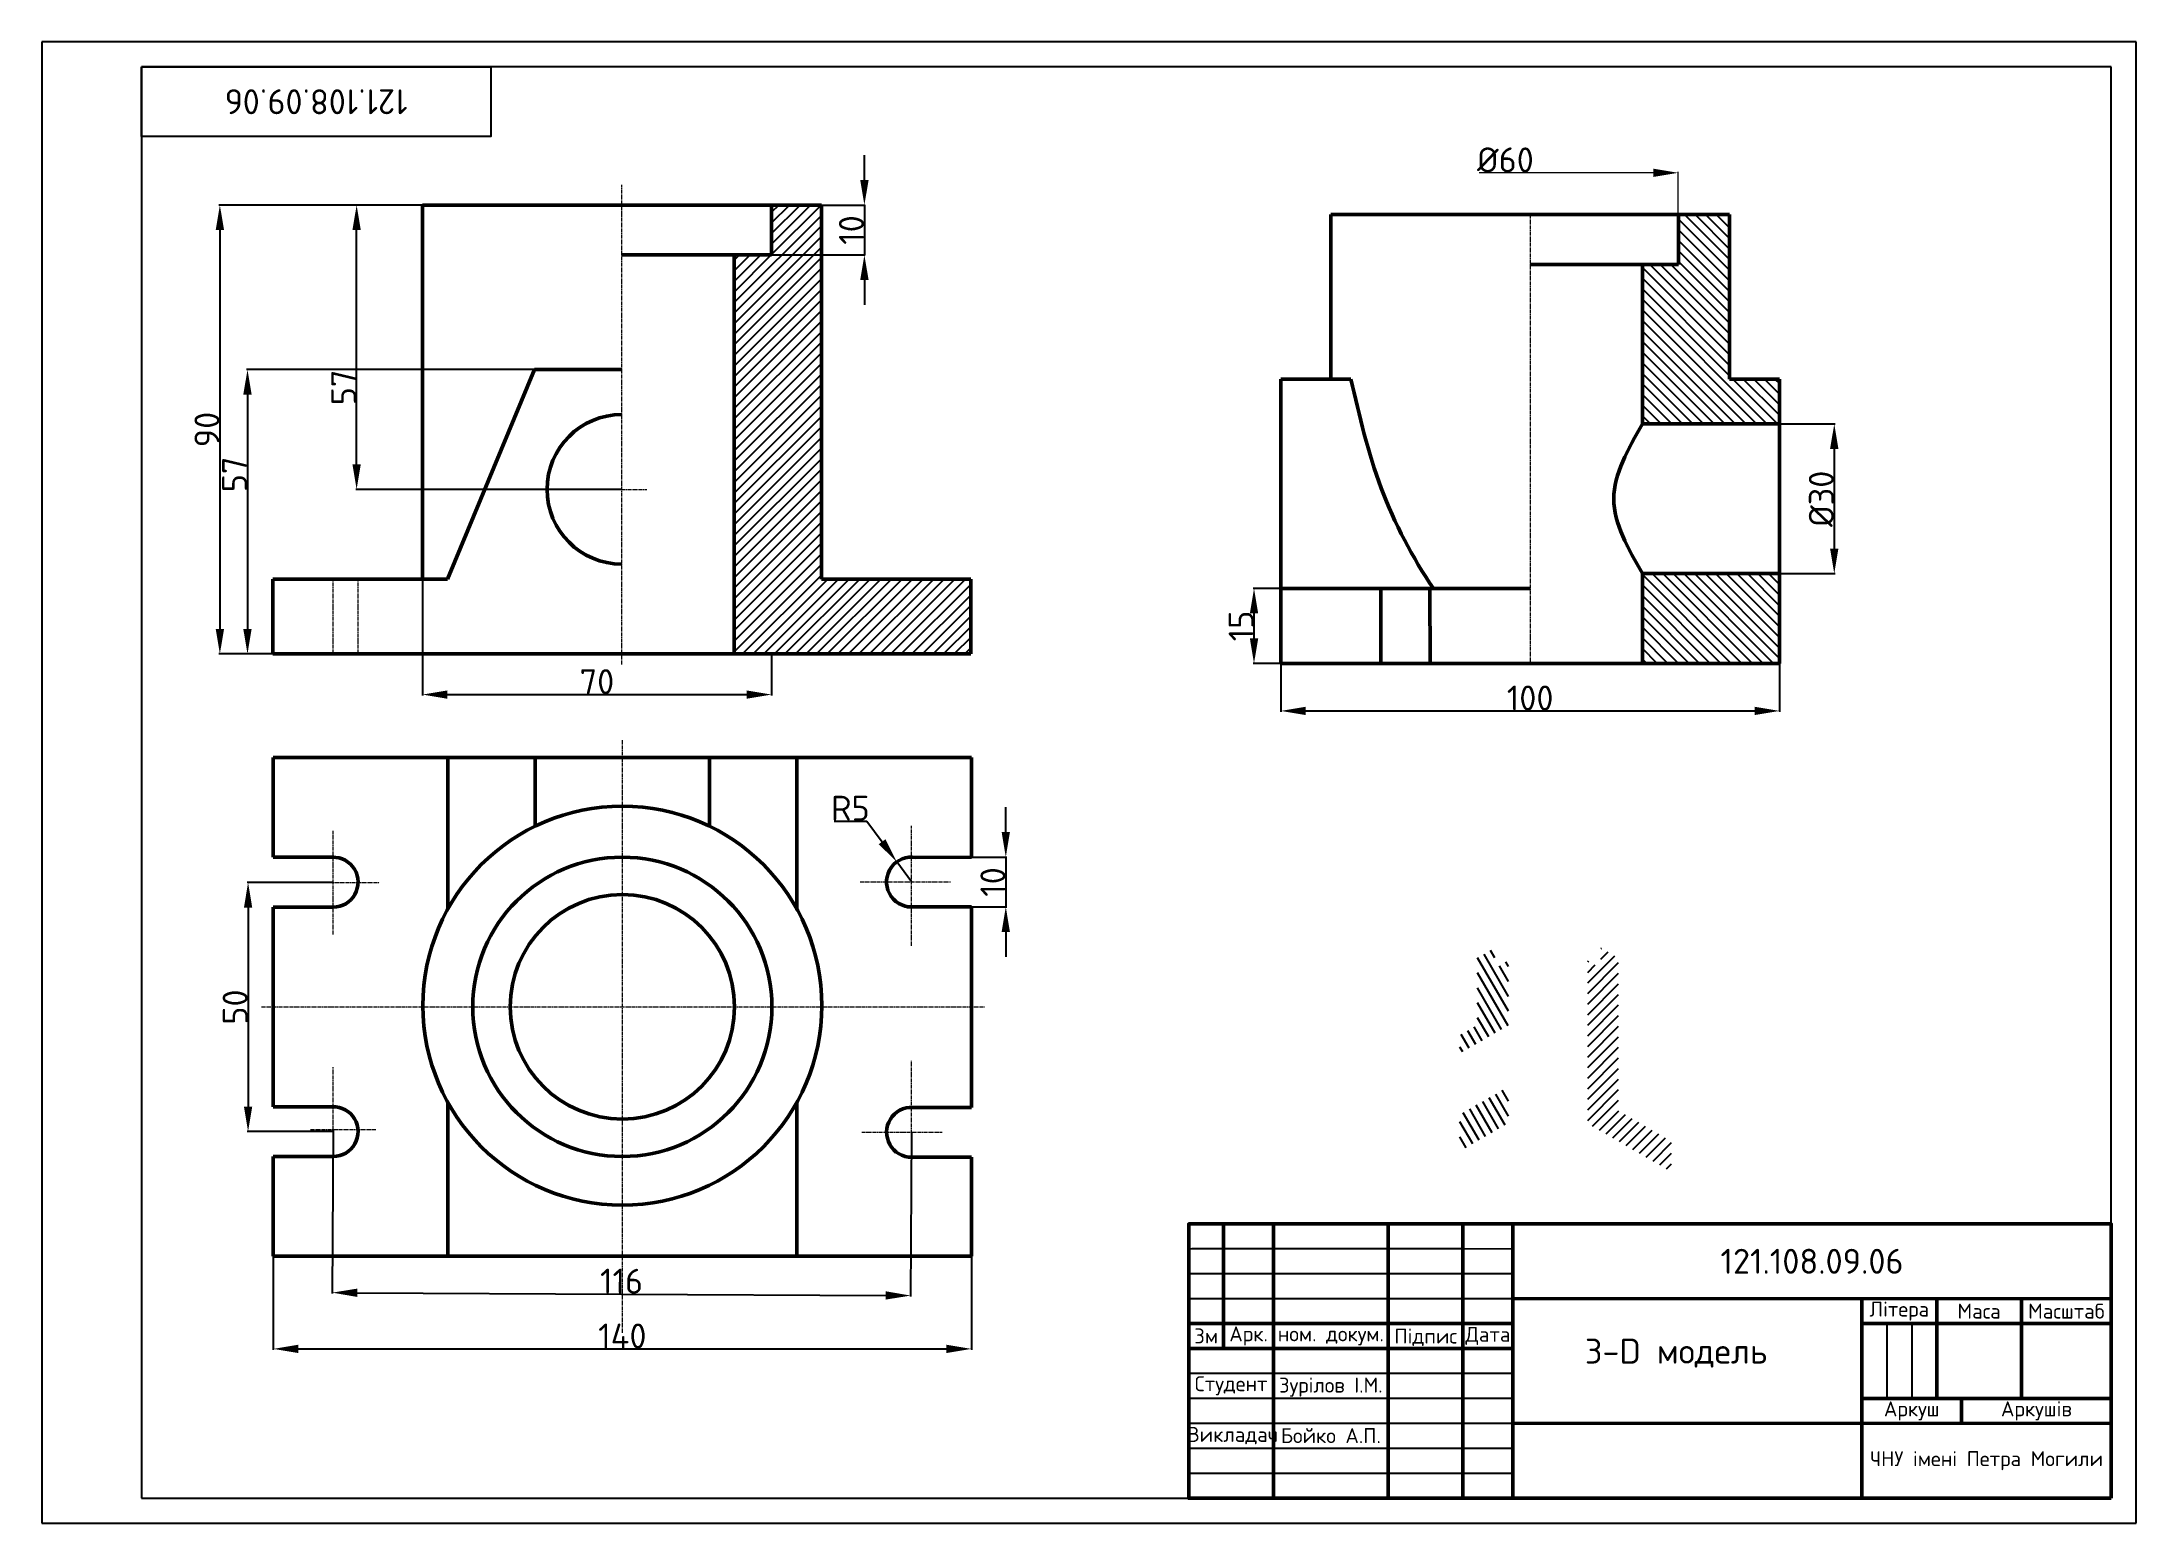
# Paper-space layout 'Layout2' of a CAD drawing. Header units: inches, sheet in millimetres. Extents: x -8 to 412, y -20 to 277.
import ezdxf

# ---------------------------------------------------------------- set-up
doc = ezdxf.new("R2010")
doc.units = ezdxf.units.IN
doc.header["$MEASUREMENT"] = 0
doc.linetypes.add('CENTER2', pattern=[1.125, 0.75, -0.125, 0.125, -0.125])
for name, color, linetype, lineweight in [('MD_Hatching', 7, 'Continuous', 25), ('Контур', 10, 'Continuous', 50), ('Осі', 160, 'CENTER2', 15), ('Розмір', 119, 'Continuous', 15)]:
    doc.layers.add(name, color=color, linetype=linetype, lineweight=lineweight)
doc.styles.get("Standard").update_dxf_attribs({"font": 'isocpeur.ttf', "height": 5})
doc.dimstyles.get("Standard").update_dxf_attribs({"dimtxt": 5, "dimasz": 5, "dimexe": 0.18, "dimexo": 0.0625, "dimgap": 0.09, "dimtad": 1, "dimtoh": 1, "dimdec": 0, "dimzin": 0, "dimdsep": 46, "dimtxsty": 'Standard', "dimcen": 0.09, "dimadec": 0, "dimazin": 0, "dimtfac": 1, "dimtdec": 0, "dimtmove": 0, "dimatfit": 3, "dimfxl": 1, "dimtolj": 1, "dimtzin": 0, "dimarcsym": 0})

# ---------------------------------------------------------------- blocks, each defined once
blk = doc.blocks.new('*D11')
at = {"layer": 'Defpoints', "color": 0, "transparency": 16777216}
for p in [(68.82, 244.24), (28.19, 154.24), (68.82, 154.24)]:
    blk.add_point(p, dxfattribs=at)
at = {"layer": 'Розмір', "color": 0, "lineweight": -2, "transparency": 16777216}
for p, q in [((68.76, 244.24), (28.01, 244.24)), ((28.19, 239.24), (28.19, 159.24)), ((68.76, 154.24), (28.01, 154.24))]:
    blk.add_line(p, q, dxfattribs=at)
at = {"layer": 'Розмір', "color": 0, "transparency": 16777216}
for points in [[(27.36, 239.24), (29.03, 239.24), (28.19, 244.24)], [(27.36, 159.24), (29.03, 159.24), (28.19, 154.24)]]:
    blk.add_solid(points, dxfattribs=at)
at = {"layer": 'Розмір', "color": 0, "transparency": 16777216, "insert": (25.6, 199.24), "char_height": 5, "attachment_point": 5, "rotation": 90}
blk.add_mtext('\\A1;90', dxfattribs=at)
blk = doc.blocks.new('*D12')
at = {"layer": 'Defpoints', "color": 0, "transparency": 16777216}
for p in [(55.62, 244.24), (108.82, 244.24), (108.82, 187.24)]:
    blk.add_point(p, dxfattribs=at)
at = {"layer": 'Розмір', "color": 0, "lineweight": -2, "transparency": 16777216}
for p, q in [((108.76, 244.24), (55.44, 244.24)), ((55.61, 192.24), (55.62, 239.24)), ((108.76, 187.24), (55.43, 187.24))]:
    blk.add_line(p, q, dxfattribs=at)
at = {"layer": 'Розмір', "color": 0, "transparency": 16777216}
for points in [[(54.78, 239.24), (56.45, 239.24), (55.62, 244.24)], [(54.78, 192.24), (56.45, 192.24), (55.61, 187.24)]]:
    blk.add_solid(points, dxfattribs=at)
at = {"layer": 'Розмір', "color": 0, "transparency": 16777216, "insert": (53.02, 207.67), "char_height": 5, "attachment_point": 5, "rotation": 89.9997}
blk.add_mtext('\\A1;57', dxfattribs=at)
blk = doc.blocks.new('*D14')
at = {"layer": 'Defpoints', "color": 0, "transparency": 16777216}
for p in [(108.82, 211.24), (33.73, 154.24), (108.82, 154.24)]:
    blk.add_point(p, dxfattribs=at)
at = {"layer": 'Розмір', "color": 0, "lineweight": -2, "transparency": 16777216}
for p, q in [((108.76, 211.24), (33.55, 211.24)), ((33.73, 206.24), (33.73, 159.24)), ((108.76, 154.24), (33.55, 154.24))]:
    blk.add_line(p, q, dxfattribs=at)
at = {"layer": 'Розмір', "color": 0, "transparency": 16777216}
for points in [[(32.89, 206.24), (34.56, 206.24), (33.73, 211.24)], [(32.89, 159.24), (34.56, 159.24), (33.73, 154.24)]]:
    blk.add_solid(points, dxfattribs=at)
at = {"layer": 'Розмір', "color": 0, "transparency": 16777216, "insert": (31.14, 190.23), "char_height": 5, "attachment_point": 5, "rotation": 90}
blk.add_mtext('\\A1;57', dxfattribs=at)
blk = doc.blocks.new('*D15')
at = {"layer": 'Defpoints', "color": 0, "transparency": 16777216}
for p in [(138.82, 244.24), (138.82, 234.24), (157.45, 234.24)]:
    blk.add_point(p, dxfattribs=at)
at = {"layer": 'Розмір', "color": 0, "lineweight": -2, "transparency": 16777216}
for p, q in [((157.45, 249.24), (157.45, 254.24)), ((138.88, 244.24), (157.63, 244.24)), ((157.45, 244.24), (157.45, 234.24)), ((138.88, 234.24), (157.63, 234.24)), ((157.45, 229.24), (157.45, 224.24))]:
    blk.add_line(p, q, dxfattribs=at)
at = {"layer": 'Розмір', "color": 0, "transparency": 16777216}
for points in [[(156.62, 249.24), (158.29, 249.24), (157.45, 244.24)], [(156.62, 229.24), (158.29, 229.24), (157.45, 234.24)]]:
    blk.add_solid(points, dxfattribs=at)
at = {"layer": 'Розмір', "color": 0, "transparency": 16777216, "insert": (154.86, 239.24), "char_height": 5, "attachment_point": 5, "rotation": 90}
blk.add_mtext('\\A1;10', dxfattribs=at)
blk = doc.blocks.new('*D16')
at = {"layer": 'Defpoints', "color": 0, "transparency": 16777216}
for p in [(235.59, 167.35), (240.97, 167.35), (240.97, 152.35)]:
    blk.add_point(p, dxfattribs=at)
at = {"layer": 'Розмір', "color": 0, "lineweight": -2, "transparency": 16777216}
for p, q in [((240.91, 167.35), (235.41, 167.35)), ((235.59, 157.35), (235.59, 162.35)), ((240.91, 152.35), (235.41, 152.35))]:
    blk.add_line(p, q, dxfattribs=at)
at = {"layer": 'Розмір', "color": 0, "transparency": 16777216}
for points in [[(234.76, 162.35), (236.43, 162.35), (235.59, 167.35)], [(234.76, 157.35), (236.43, 157.35), (235.59, 152.35)]]:
    blk.add_solid(points, dxfattribs=at)
at = {"layer": 'Розмір', "color": 0, "transparency": 16777216, "insert": (233, 159.85), "char_height": 5, "attachment_point": 5, "rotation": 90}
blk.add_mtext('\\A1;15', dxfattribs=at)
blk = doc.blocks.new('*D17')
at = {"layer": 'Defpoints', "color": 0, "transparency": 16777216}
for p in [(340.97, 200.35), (340.97, 170.35), (351.96, 170.35)]:
    blk.add_point(p, dxfattribs=at)
at = {"layer": 'Розмір', "color": 0, "lineweight": -2, "transparency": 16777216}
for p, q in [((341.03, 200.35), (352.14, 200.35)), ((351.96, 195.35), (351.96, 175.35)), ((341.03, 170.35), (352.14, 170.35))]:
    blk.add_line(p, q, dxfattribs=at)
at = {"layer": 'Розмір', "color": 0, "transparency": 16777216}
for points in [[(351.12, 195.35), (352.79, 195.35), (351.96, 200.35)], [(351.12, 175.35), (352.79, 175.35), (351.96, 170.35)]]:
    blk.add_solid(points, dxfattribs=at)
at = {"layer": 'Розмір', "color": 0, "transparency": 16777216, "insert": (349.37, 185.35), "char_height": 5, "attachment_point": 5, "rotation": 90}
blk.add_mtext('\\A1;%%C30', dxfattribs=at)
blk = doc.blocks.new('*D18')
at = {"layer": 'Defpoints', "color": 0, "transparency": 16777216}
for p in [(240.97, 152.35), (340.97, 152.35), (340.97, 142.81)]:
    blk.add_point(p, dxfattribs=at)
at = {"layer": 'Розмір', "color": 0, "lineweight": -2, "transparency": 16777216}
for p, q in [((240.97, 152.28), (240.97, 142.63)), ((340.97, 152.28), (340.97, 142.63)), ((245.97, 142.81), (335.97, 142.81))]:
    blk.add_line(p, q, dxfattribs=at)
at = {"layer": 'Розмір', "color": 0, "transparency": 16777216}
for points in [[(245.97, 143.65), (245.97, 141.98), (240.97, 142.81)], [(335.97, 143.65), (335.97, 141.98), (340.97, 142.81)]]:
    blk.add_solid(points, dxfattribs=at)
at = {"layer": 'Розмір', "color": 0, "transparency": 16777216, "insert": (290.97, 145.4), "char_height": 5, "attachment_point": 5}
blk.add_mtext('\\A1;100', dxfattribs=at)
blk = doc.blocks.new('*D19')
at = {"layer": 'Defpoints', "color": 0, "transparency": 16777216}
for p in [(50.91, 108.39), (33.85, 58.46), (50.91, 58.46)]:
    blk.add_point(p, dxfattribs=at)
at = {"layer": 'Розмір', "color": 0, "lineweight": -2, "transparency": 16777216}
for p, q in [((50.85, 108.39), (33.67, 108.39)), ((33.85, 103.39), (33.85, 63.46)), ((50.85, 58.46), (33.67, 58.46))]:
    blk.add_line(p, q, dxfattribs=at)
at = {"layer": 'Розмір', "color": 0, "transparency": 16777216}
for points in [[(33.02, 103.39), (34.68, 103.39), (33.85, 108.39)], [(33.02, 63.46), (34.68, 63.46), (33.85, 58.46)]]:
    blk.add_solid(points, dxfattribs=at)
at = {"layer": 'Розмір', "color": 0, "transparency": 16777216, "insert": (31.26, 83.43), "char_height": 5, "attachment_point": 5, "rotation": 90}
blk.add_mtext('\\A1;50', dxfattribs=at)
blk = doc.blocks.new('*D20')
at = {"layer": 'Defpoints', "color": 0, "transparency": 16777216}
for p in [(178.91, 113.51), (178.91, 103.51), (185.81, 103.51)]:
    blk.add_point(p, dxfattribs=at)
at = {"layer": 'Розмір', "color": 0, "lineweight": -2, "transparency": 16777216}
for p, q in [((185.81, 118.51), (185.81, 123.51)), ((178.97, 113.51), (185.99, 113.51)), ((185.81, 113.51), (185.81, 103.51)), ((178.97, 103.51), (185.99, 103.51)), ((185.81, 98.51), (185.81, 93.51))]:
    blk.add_line(p, q, dxfattribs=at)
at = {"layer": 'Розмір', "color": 0, "transparency": 16777216}
for points in [[(184.98, 118.51), (186.64, 118.51), (185.81, 113.51)], [(184.98, 98.51), (186.64, 98.51), (185.81, 103.51)]]:
    blk.add_solid(points, dxfattribs=at)
at = {"layer": 'Розмір', "color": 0, "transparency": 16777216, "insert": (183.22, 108.51), "char_height": 5, "attachment_point": 5, "rotation": 90}
blk.add_mtext('\\A1;10', dxfattribs=at)
blk = doc.blocks.new('*D21')
at = {"layer": 'Defpoints', "color": 0, "transparency": 16777216}
for p in [(163.95, 112.54), (166.9, 108.51)]:
    blk.add_point(p, dxfattribs=at)
at = {"layer": 'Розмір', "color": 0, "lineweight": -2, "transparency": 16777216}
for p, q in [((151.38, 120.72), (157.97, 120.72)), ((157.97, 120.72), (161, 116.58)), ((166.9, 108.51), (163.95, 112.54))]:
    blk.add_line(p, q, dxfattribs=at)
at = {"layer": 'Розмір', "color": 0, "transparency": 16777216}
blk.add_solid([(161.67, 117.07), (160.32, 116.09), (163.95, 112.54)], dxfattribs=at)
at = {"layer": 'Розмір', "color": 0, "transparency": 16777216, "insert": (154.63, 123.31), "char_height": 5, "attachment_point": 5}
blk.add_mtext('\\A1;R5', dxfattribs=at)
blk = doc.blocks.new('*D23')
at = {"layer": 'Defpoints', "color": 0, "transparency": 16777216}
for p in [(68.82, 169.24), (138.82, 154.24), (138.82, 146.09)]:
    blk.add_point(p, dxfattribs=at)
at = {"layer": 'Розмір', "color": 0, "lineweight": -2, "transparency": 16777216}
for p, q in [((68.82, 169.18), (68.82, 145.91)), ((138.82, 154.18), (138.82, 145.91)), ((73.82, 146.09), (133.82, 146.09))]:
    blk.add_line(p, q, dxfattribs=at)
at = {"layer": 'Розмір', "color": 0, "transparency": 16777216}
for points in [[(73.82, 146.92), (73.82, 145.25), (68.82, 146.09)], [(133.82, 146.92), (133.82, 145.25), (138.82, 146.09)]]:
    blk.add_solid(points, dxfattribs=at)
at = {"layer": 'Розмір', "color": 0, "transparency": 16777216, "insert": (103.82, 148.68), "char_height": 5, "attachment_point": 5}
blk.add_mtext('\\A1;70', dxfattribs=at)
blk = doc.blocks.new('*D24')
at = {"layer": 'Defpoints', "color": 0, "transparency": 16777216}
for p in [(50.91, 58.9), (166.9, 58.32), (166.73, 25.58)]:
    blk.add_point(p, dxfattribs=at)
at = {"layer": 'Розмір', "color": 0, "lineweight": -2, "transparency": 16777216}
for p, q in [((50.91, 58.84), (50.74, 25.99)), ((166.89, 58.26), (166.73, 25.4)), ((55.74, 26.15), (161.73, 25.61))]:
    blk.add_line(p, q, dxfattribs=at)
at = {"layer": 'Розмір', "color": 0, "transparency": 16777216}
for points in [[(55.75, 26.98), (55.74, 25.31), (50.74, 26.17)], [(161.73, 26.44), (161.73, 24.78), (166.73, 25.58)]]:
    blk.add_solid(points, dxfattribs=at)
at = {"layer": 'Розмір', "color": 0, "transparency": 16777216, "insert": (108.75, 28.47), "char_height": 5, "attachment_point": 5, "rotation": 359.7105}
blk.add_mtext('\\A1;116', dxfattribs=at)
blk = doc.blocks.new('*D25')
at = {"layer": 'Defpoints', "color": 0, "transparency": 16777216}
for p in [(38.91, 33.48), (178.91, 33.48), (178.91, 14.89)]:
    blk.add_point(p, dxfattribs=at)
at = {"layer": 'Розмір', "color": 0, "lineweight": -2, "transparency": 16777216}
for p, q in [((38.91, 33.41), (38.91, 14.71)), ((178.91, 33.41), (178.91, 14.71)), ((43.91, 14.89), (173.91, 14.89))]:
    blk.add_line(p, q, dxfattribs=at)
at = {"layer": 'Розмір', "color": 0, "transparency": 16777216}
for points in [[(43.91, 15.72), (43.91, 14.06), (38.91, 14.89)], [(173.91, 15.72), (173.91, 14.06), (178.91, 14.89)]]:
    blk.add_solid(points, dxfattribs=at)
at = {"layer": 'Розмір', "color": 0, "transparency": 16777216, "insert": (108.91, 17.48), "char_height": 5, "attachment_point": 5}
blk.add_mtext('\\A1;140', dxfattribs=at)

psp = doc.layouts.new('Layout2')

# ---------------------------------------------------------------- hatches: boundary and pattern name
at = {"layer": 'MD_Hatching'}
h = psp.add_hatch(dxfattribs=at)
h.set_pattern_fill('ANSI31', color=256, scale=12, style=0)
h.paths.add_polyline_path([(131.41, 154.24), (178.91, 154.24), (178.91, 169.24), (148.91, 169.24), (148.91, 244.24), (138.91, 244.24), (138.91, 234.24), (131.41, 234.24)], flags=0)
h = psp.add_hatch(dxfattribs=at)
h.set_pattern_fill('ANSI31', color=256, scale=12, angle=-270, style=0)
h.paths.add_polyline_path([(313.47, 152.35), (340.97, 152.35), (340.97, 170.35), (313.47, 170.35)], flags=0)
h.paths.add_polyline_path([(313.47, 200.35), (340.97, 200.35), (340.97, 209.35), (330.97, 209.35), (330.97, 242.35), (320.74, 242.35), (320.74, 232.35), (313.47, 232.35)], flags=0)
h = psp.add_hatch(dxfattribs=at)
h.set_pattern_fill('ANSI31', color=256, scale=12, angle=75, style=0)
h.paths.add_polyline_path([(286.61, 60.12), (286.61, 67.47), (276.89, 61.86), (276.89, 54.51)], flags=0)
h.paths.add_polyline_path([(280.42, 79.82), (276.89, 77.78), (276.89, 74.1), (286.61, 79.72), (286.61, 92.78), (283.88, 91.2), (283.88, 95.29), (280.42, 93.29)], flags=0)
h = psp.add_hatch(dxfattribs=at)
h.set_pattern_fill('ANSI31', color=256, scale=12, angle=-5.8e-16, style=0)
h.paths.add_polyline_path([(302.52, 60.12), (319.31, 50.43), (319.31, 56.55), (308.71, 62.67), (308.71, 93.29), (305.17, 95.33), (305.17, 91.25), (302.52, 92.78)], flags=0)

# ---------------------------------------------------------------- linework, layer by layer
for p, q in [((412.5, 276.96), (-7.5, 276.96)), ((-7.5, 276.96), (-7.5, 276.96)), ((-7.5, 276.96), (-7.5, -20.04)), ((412.5, -20.04), (412.5, 276.96)), ((407.5, 271.96), (12.5, 271.96)), ((12.5, 271.96), (12.5, -15.04)), ((407.5, -15.04), (407.5, 271.96)), ((222.5, 39.96), (222.5, 39.96)), ((222.5, 39.96), (222.5, 39.96)), ((222.5, 39.96), (229.5, 39.96)), ((222.5, 39.96), (222.5, 34.96)), ((222.5, 39.96), (222.5, 39.96)), ((222.5, 39.96), (222.5, 34.96)), ((262.5, 39.96), (277.5, 39.96)), ((277.5, 39.96), (277.5, 39.96)), ((277.5, 39.96), (287.5, 39.96)), ((287.5, 39.96), (287.5, 39.96)), ((407.5, 39.96), (407.5, -15.04)), ((407.5, 39.96), (407.5, 24.96)), ((407.5, 24.96), (407.5, 39.96)), ((407.5, 39.96), (407.5, 24.96)), ((222.5, 34.96), (287.5, 34.99)), ((222.5, 34.96), (222.5, 34.96)), ((222.5, 34.96), (222.5, 34.96)), ((223.09, 35), (223.09, 35)), ((223.09, 35), (277.5, 35)), ((222.5, 30), (287.5, 30)), ((222.5, 25), (287.5, 25)), ((407.5, 24.96), (389.5, 24.96)), ((407.5, 24.96), (407.5, 24.96)), ((362.5, 19.96), (362.5, 4.96)), ((362.5, 19.96), (362.5, 13.85)), ((367.5, 19.96), (367.5, 4.96)), ((223.09, 15), (277.5, 15)), ((222.5, 10), (287.5, 10)), ((222.5, 5), (287.5, 5)), ((357.5, 4.96), (377.5, 4.96)), ((377.5, 4.96), (377.5, 4.96)), ((222.5, 0), (287.5, 0)), ((223.09, 0), (287.5, 0)), ((362.05, -0.04), (363.43, -0.04)), ((222.5, -5), (287.5, -5)), ((222.5, -10), (287.5, -10)), ((12.5, -15.04), (407.5, -15.04)), ((-7.5, -20.04), (412.5, -20.04)), ((-7.5, -20.04), (412.5, -20.04))]:
    psp.add_line(p, q)
at = {"lineweight": 50}
for p, q in [((229.5, 39.96), (229.5, 15)), ((239.5, 39.96), (239.5, -15.04)), ((262.5, 39.96), (262.5, -15.04)), ((277.5, 39.96), (277.5, -15.04)), ((287.5, 39.96), (287.5, -15.04)), ((407.5, 24.96), (287.5, 25)), ((357.5, 24.96), (357.5, -15.04)), ((372.5, 24.96), (372.5, 4.96)), ((389.5, 24.96), (389.5, 4.96)), ((222.5, 20), (287.5, 20)), ((407.5, 19.96), (357.5, 19.96)), ((222.5, 15), (287.5, 15)), ((407.5, 4.96), (357.5, 4.96)), ((377.5, 4.96), (377.5, -0.04)), ((407.5, -0.04), (287.5, 0))]:
    psp.add_line(p, q, dxfattribs=at)
for points in [[(12.5, 271.96), (12.5, 271.96), (12.5, 271.96), (12.5, 271.96)], [(12.5, 271.96), (12.5, 271.96), (12.5, 271.96), (12.5, 271.96)], [(12.5, 271.96), (12.5, 271.96), (12.5, 271.96), (12.5, 271.96)], [(12.5, 271.96), (12.5, 271.96), (12.5, 271.96), (12.5, 271.96)], [(12.5, 271.96), (82.5, 271.96), (82.5, 257.96), (12.5, 257.96)]]:
    psp.add_lwpolyline(points, close=True)
psp.add_lwpolyline([(407.5, -15.04), (222.5, -15.04), (222.5, 39.96), (407.5, 39.96)], close=True, dxfattribs=at)
at = {"layer": 'Контур', "color": 1}
for p, q in [((148.82, 244.24), (68.82, 244.24)), ((68.82, 244.24), (68.82, 169.24)), ((148.82, 169.24), (148.82, 244.24)), ((91.32, 211.24), (73.82, 169.24)), ((108.82, 211.24), (91.32, 211.24)), ((73.82, 169.24), (38.82, 169.24)), ((38.82, 169.24), (38.82, 154.24)), ((178.82, 169.24), (148.82, 169.24)), ((178.82, 154.24), (178.82, 169.24)), ((38.82, 154.24), (178.82, 154.24))]:
    psp.add_line(p, q, dxfattribs=at)
at = {"layer": 'Контур'}
for p, q in [((138.82, 244.24), (138.82, 234.24)), ((330.97, 242.35), (250.97, 242.35)), ((250.97, 242.35), (250.97, 209.35)), ((320.74, 242.35), (320.74, 232.35)), ((330.97, 209.35), (330.97, 242.35)), ((138.82, 234.24), (108.82, 234.24)), ((131.32, 234.24), (131.32, 154.24)), ((320.74, 232.35), (290.97, 232.35)), ((313.47, 200.35), (313.47, 232.35)), ((255, 209.35), (240.97, 209.35)), ((240.97, 209.35), (240.97, 152.35)), ((290.97, 207.86), (290.97, 207.86)), ((340.97, 209.35), (330.97, 209.35)), ((340.97, 152.35), (340.97, 209.35)), ((340.97, 200.35), (313.47, 200.35)), ((340.97, 170.35), (313.47, 170.35)), ((313.47, 170.35), (313.47, 152.35)), ((290.97, 167.35), (240.97, 167.35)), ((261.02, 167.35), (261.02, 152.35)), ((270.85, 167.35), (270.94, 152.35)), ((240.97, 152.35), (340.97, 152.35)), ((38.91, 113.48), (38.91, 133.48)), ((38.91, 133.48), (178.91, 133.48)), ((73.91, 133.48), (73.91, 103.07)), ((91.41, 133.48), (91.41, 119.67)), ((126.41, 133.48), (126.41, 119.67)), ((143.91, 133.48), (143.91, 102.84)), ((178.91, 133.48), (178.91, 113.51)), ((38.91, 113.48), (51.05, 113.48)), ((178.91, 113.51), (165.98, 113.42)), ((50.91, 103.48), (38.91, 103.48)), ((38.91, 103.48), (38.91, 63.46)), ((165.98, 103.51), (178.91, 103.51)), ((178.91, 103.51), (178.91, 63.31)), ((38.91, 63.46), (50.76, 63.46)), ((73.91, 33.48), (73.91, 64.11)), ((143.91, 33.48), (143.91, 64.11)), ((178.91, 63.31), (166.66, 63.31)), ((50.91, 53.46), (38.91, 53.46)), ((38.91, 53.46), (38.91, 33.48)), ((178.91, 53.31), (166.87, 53.32)), ((178.91, 33.48), (178.91, 53.31)), ((38.91, 33.48), (178.91, 33.48))]:
    psp.add_line(p, q, dxfattribs=at)
for centre, radius in [((108.91, 83.71), 40), ((108.91, 83.48), 30), ((108.91, 83.48), 22.5)]:
    psp.add_circle(centre, radius, dxfattribs=at)
for centre, radius, start, end in [((108.82, 187.24), 15, 90.0009, 269.9997), ((50.91, 108.48), 5, 270, 91.6393), ((166.9, 108.51), 5, 80.2328, 271.1095), ((50.91, 58.46), 5, 270, 91.6393), ((166.91, 58.32), 5, 87.1735, 270.3323)]:
    psp.add_arc(centre, radius, start, end, dxfattribs=at)
psp.add_open_spline([(255, 209.35), (256.73, 201.95), (260.19, 187.17), (267.33, 173.59), (271.6, 167.35)], degree=3, knots=[0, 0, 0, 0, 22.731921, 45.409362, 45.409362, 45.409362, 45.409362], dxfattribs=at)
psp.add_spline([(313.47, 170.35), (307.74, 185.35), (313.47, 200.35)], degree=3, dxfattribs=at)
at = {"layer": 'Осі'}
for p, q in [((108.82, 152.11), (108.82, 248.33)), ((290.97, 242.35), (290.97, 152.35)), ((59.32, 187.24), (113.79, 187.24)), ((50.91, 154.24), (50.91, 169.24)), ((55.91, 154.24), (55.91, 169.24)), ((108.91, 18.08), (108.91, 136.94)), ((50.91, 98.01), (50.91, 118.78)), ((166.9, 95.74), (166.9, 119.75)), ((46.7, 108.39), (60.22, 108.39)), ((156.58, 108.51), (174.72, 108.51)), ((36.57, 83.47), (181.63, 83.47)), ((166.9, 46.9), (166.9, 72.7)), ((50.91, 46.41), (50.91, 71.4)), ((46.37, 58.9), (59.56, 58.9)), ((156.91, 58.32), (173.07, 58.32))]:
    psp.add_line(p, q, dxfattribs=at)
at = {"layer": 'Розмір'}
for p, q in [((315.65, 250.71), (280.76, 250.71)), ((320.65, 242.2), (320.65, 250.89))]:
    psp.add_line(p, q, dxfattribs=at)
psp.add_solid([(315.65, 251.54), (315.65, 249.88), (320.65, 250.71)], dxfattribs=at)

# ---------------------------------------------------------------- texts
at = {"insert": (47.5, 264.96), "char_height": 5, "attachment_point": 5, "rotation": 180}
psp.add_mtext_dynamic_manual_height_columns('121.108.09.06', width=70, gutter_width=25, heights=[0], dxfattribs=at)
at = {"attachment_point": 5}
for s, width, insert, char_height in [('121.108.09.06', 120, (347.5, 32.46), 5), ('Літера', 15, (365, 22.46), 3), ('Маса', 17, (381, 22.46), 3), ('Масштаб', 18, (398.5, 22.46), 3), ('3м', 7, (226, 17.5), 3), ('Арк.', 10, (234.5, 17.5), 3), ('{\\H0.6x;ном. докум.}', 23, (251, 17.5), 5), ('Підпис', 15, (270, 17.22), 3), ('Дата', 10, (282.5, 17.5), 3), ('Студент', 17, (231, 7.5), 3), ('Зурілов І.М.', 23, (251, 7.22), 3), ('Аркуш', 20, (367.5, 2.46), 3), ('Аркушів', 30, (392.5, 2.46), 3), ('Викладач', 16.4042, (231.29, -2.5), 3), ('Бойко А.П.', 23, (251, -2.5), 3), ('ЧНУ імені Петра Могили', 50, (382.5, -7.53), 3)]:
    psp.add_mtext_dynamic_manual_height_columns(s, width=width, gutter_width=25, heights=[0], dxfattribs=dict(at, insert=insert, char_height=char_height))
at = {"layer": 'Осі'}
psp.add_text('3-D модель', height=5, dxfattribs=at).set_placement((301.95, 11.94))
at = {"layer": 'Розмір', "insert": (286.01, 253.3), "char_height": 5, "width": 10.5591, "attachment_point": 5}
psp.add_mtext('\\A1;%%C60', dxfattribs=at)

# ---------------------------------------------------------------- dimensions: what is measured, and where the dimension line sits
at = {"layer": 'Розмір'}
for p1, p2, distance, picture, middle in [((138.82, 244.24), (138.82, 234.24), 18.63, '*D15', (154.86, 239.24)), ((50.91, 58.9), (166.9, 58.32), -32.73, '*D24', (108.75, 28.47))]:
    dim = psp.add_aligned_dim(p1=p1, p2=p2, distance=distance, dimstyle='Standard', dxfattribs=at)
    dim.commit()
    dim.dimension.update_dxf_attribs({"geometry": picture, "text_midpoint": middle})
for base, p1, p2, picture, middle in [((28.19, 154.24), (68.82, 244.24), (68.82, 154.24), '*D11', (25.6, 199.24)), ((235.59, 167.35), (240.97, 152.35), (240.97, 167.35), '*D16', (233, 159.85)), ((185.81, 103.51), (178.91, 113.51), (178.91, 103.51), '*D20', (183.22, 108.51)), ((33.85, 58.46), (50.91, 108.39), (50.91, 58.46), '*D19', (31.26, 83.43))]:
    dim = psp.add_linear_dim(base=base, p1=p1, p2=p2, angle=90, dimstyle='Standard', dxfattribs=at)
    dim.commit()
    dim.dimension.update_dxf_attribs({"geometry": picture, "text_midpoint": middle})
for base, p1, p2, angle, picture, middle in [((55.62, 244.24), (108.82, 187.24), (108.82, 244.24), 89.9997, '*D12', (55.61, 207.67)), ((33.73, 154.24), (108.82, 211.24), (108.82, 154.24), 270, '*D14', (33.73, 190.23))]:
    dim = psp.add_linear_dim(base=base, p1=p1, p2=p2, angle=angle, dimstyle='Standard', dxfattribs=at)
    dim.commit()
    dim.dimension.update_dxf_attribs({"geometry": picture, "text_midpoint": middle, "dimtype": 161})
dim = psp.add_aligned_dim(p1=(340.97, 200.35), p2=(340.97, 170.35), distance=10.99, text='%%C<>', dimstyle='Standard', dxfattribs=at)
dim.commit()
dim.dimension.update_dxf_attribs({"geometry": '*D17', "text_midpoint": (349.37, 185.35)})
for base, p1, p2, picture, middle in [((138.82, 146.09), (68.82, 169.24), (138.82, 154.24), '*D23', (103.82, 148.68)), ((340.97, 142.81), (240.97, 152.35), (340.97, 152.35), '*D18', (290.97, 145.4)), ((178.91, 14.89), (38.91, 33.48), (178.91, 33.48), '*D25', (108.91, 17.48))]:
    dim = psp.add_linear_dim(base=base, p1=p1, p2=p2, dimstyle='Standard', dxfattribs=at)
    dim.commit()
    dim.dimension.update_dxf_attribs({"geometry": picture, "text_midpoint": middle})
dim = psp.add_radius_dim(center=(166.9, 108.51), mpoint=(163.95, 112.54), dimstyle='Standard', dxfattribs=at)
dim.commit()
dim.dimension.update_dxf_attribs({"geometry": '*D21', "text_midpoint": (154.63, 120.72), "dimtype": 164})

doc.saveas('drawing.dxf')
